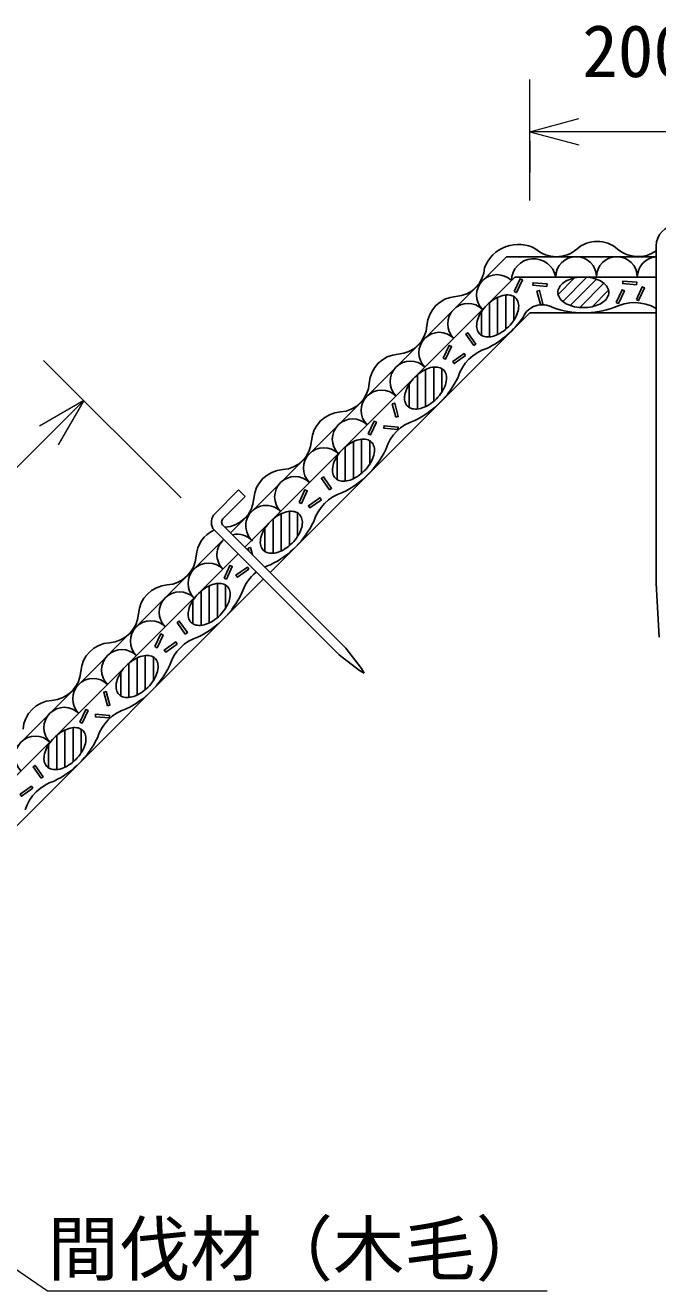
# Model space of a CAD drawing. Units: millimetres, scale not verified. Extents: x 200 to 8200, y 200 to 5825.
# Drawn here: x 2638 to 3258, y 2944 to 4185 of the extents above; entities that cross this region are included whole.
import ezdxf
from ezdxf.enums import TextEntityAlignment as Align

# ---------------------------------------------------------------- set-up
doc = ezdxf.new("R2010")
doc.units = ezdxf.units.MM
doc.header["$LTSCALE"] = 20
for name, color, linetype, lineweight in [('C-STR', 7, 'Continuous', 25), ('C-STR-DIM', 1, 'Continuous', 13), ('C-STR-HTXT', 1, 'Continuous', 13)]:
    doc.layers.add(name, color=color, linetype=linetype, lineweight=lineweight)
doc.styles.add('ＭＳ ゴシック', font='')
doc.styles.get('ＭＳ ゴシック').set_extended_font_data('MS Gothic')

msp = doc.modelspace()

# ---------------------------------------------------------------- linework, layer by layer
at = {"layer": 'C-STR'}
for p, q in [((3256.69, 3967.99), (3256.69, 3637.27)), ((2839.24, 3687.05), (3109.91, 3957.71)), ((3109.91, 3957.71), (3256.69, 3957.71)), ((2853.38, 3672.9), (3118.19, 3937.71)), ((3118.19, 3937.71), (3256.69, 3937.71)), ((3160.53, 3920.59), (3176.75, 3936.81)), ((3188.81, 3937.56), (3165.1, 3913.85)), ((3172.41, 3909.85), (3198.14, 3935.58)), ((3205.45, 3931.57), (3181.74, 3907.86)), ((3193.8, 3908.61), (3210.02, 3924.84)), ((3093.28, 3879.07), (3093.28, 3912.59)), ((3101.28, 3917.78), (3101.28, 3881.4)), ((3109.28, 3886.59), (3109.28, 3920.12)), ((3117.28, 3918.59), (3117.28, 3895.65)), ((2878.13, 3648.16), (3132.69, 3902.71)), ((3085.28, 3903.54), (3085.28, 3880.59)), ((3132.69, 3902.71), (3256.69, 3902.71)), ((3030.57, 3810.69), (3030.57, 3847.07)), ((3038.57, 3849.41), (3038.57, 3815.88)), ((3046.57, 3824.94), (3046.57, 3847.88)), ((3022.57, 3841.88), (3022.57, 3808.35)), ((3014.57, 3809.88), (3014.57, 3832.83)), ((2959.86, 3776.36), (2959.86, 3739.98)), ((2967.86, 3745.17), (2967.86, 3778.7)), ((2975.86, 3777.17), (2975.86, 3754.23)), ((2943.86, 3762.11), (2943.86, 3739.17)), ((2951.86, 3737.64), (2951.86, 3771.17)), ((2823.98, 3705.64), (2847.27, 3728.94)), ((2853.64, 3722.58), (2832.39, 3701.32)), ((2853.64, 3722.58), (2847.27, 3728.94)), ((2881.15, 3666.93), (2881.15, 3700.46)), ((2889.15, 3705.65), (2889.15, 3669.27)), ((2897.15, 3674.46), (2897.15, 3707.99)), ((2905.15, 3706.46), (2905.15, 3683.52)), ((2822.12, 3691.21), (2945.97, 3567.43)), ((2832.09, 3693.97), (2952.33, 3573.8)), ((2873.15, 3691.4), (2873.15, 3668.46)), ((2485.68, 3333.49), (2832.76, 3680.57)), ((2858.91, 3672.7), (2856.5, 3672.05)), ((2860.85, 3665.43), (2858.91, 3672.7)), ((2499.83, 3319.35), (2846.91, 3666.43)), ((2856.5, 3672.05), (2857.33, 3668.95)), ((2524.58, 3294.6), (2871.67, 3641.69)), ((2826.44, 3603.75), (2826.44, 3637.28)), ((2834.44, 3635.75), (2834.44, 3612.81)), ((3259.69, 3584.66), (3256.69, 3637.27)), ((2810.44, 3596.22), (2810.44, 3629.75)), ((2818.44, 3634.94), (2818.44, 3598.56)), ((2802.44, 3620.69), (2802.44, 3597.75)), ((2967.9, 3554), (2952.33, 3573.8)), ((2747.73, 3527.85), (2747.73, 3564.23)), ((2755.73, 3566.57), (2755.73, 3533.04)), ((2763.73, 3542.1), (2763.73, 3565.04)), ((2965.78, 3551.88), (2945.97, 3567.43)), ((2731.73, 3527.04), (2731.73, 3549.98)), ((2739.73, 3559.04), (2739.73, 3525.51)), ((2965.78, 3551.88), (2970.37, 3549.41)), ((2970.37, 3549.41), (2967.9, 3554)), ((2669.02, 3488.33), (2669.02, 3454.8)), ((2677.02, 3457.14), (2677.02, 3493.52)), ((2685.02, 3495.86), (2685.02, 3462.33)), ((2693.02, 3471.39), (2693.02, 3494.33)), ((2661.02, 3456.33), (2661.02, 3479.27))]:
    msp.add_line(p, q, dxfattribs=at)
for points in [[(3117.46, 3923.55), (3119.72, 3922.5), (3125.51, 3934.93), (3123.25, 3935.98)], [(3210.32, 3922.06), (3210.18, 3924.02), (3209.9, 3925.32), (3209.42, 3926.6), (3208.77, 3927.84), (3207.93, 3929.05), (3206.93, 3930.21), (3205.75, 3931.32), (3204.43, 3932.36), (3202.95, 3933.32), (3201.35, 3934.2), (3199.62, 3935), (3197.78, 3935.7), (3195.84, 3936.31), (3193.83, 3936.81), (3191.75, 3937.2), (3189.62, 3937.49), (3187.45, 3937.66), (3185.28, 3937.71), (3183.1, 3937.66), (3180.93, 3937.49), (3178.81, 3937.2), (3176.73, 3936.81), (3174.71, 3936.31), (3172.78, 3935.7), (3170.94, 3935), (3169.21, 3934.2), (3167.6, 3933.32), (3166.12, 3932.36), (3164.8, 3931.32), (3163.63, 3930.21), (3162.62, 3929.05), (3161.78, 3927.84), (3161.13, 3926.6), (3160.66, 3925.32), (3160.37, 3924.02), (3160.28, 3922.71), (3160.37, 3921.41), (3160.66, 3920.11), (3161.13, 3918.83), (3161.78, 3917.58), (3162.62, 3916.37), (3163.63, 3915.21), (3164.8, 3914.11), (3166.12, 3913.07), (3167.6, 3912.11), (3169.21, 3911.22), (3170.94, 3910.43), (3172.78, 3909.72), (3174.71, 3909.12), (3176.73, 3908.62), (3178.81, 3908.23), (3180.93, 3907.94), (3183.1, 3907.77), (3185.28, 3907.71), (3187.45, 3907.77), (3189.62, 3907.94), (3191.75, 3908.23), (3193.83, 3908.62), (3195.84, 3909.12), (3197.78, 3909.72), (3199.62, 3910.43), (3201.35, 3911.22), (3202.95, 3912.11), (3204.43, 3913.07), (3205.75, 3914.11), (3206.93, 3915.21), (3207.93, 3916.37), (3208.77, 3917.58), (3209.42, 3918.83), (3209.9, 3920.11)], [(3237.57, 3930.11), (3237.79, 3932.59), (3224.13, 3933.79), (3223.92, 3931.31)], [(3149.48, 3928.46), (3149.7, 3930.94), (3136.04, 3932.14), (3135.83, 3929.65)], [(3143.31, 3910.69), (3145.71, 3911.33), (3142.16, 3924.57), (3139.76, 3923.93)], [(3217.52, 3912.91), (3219.77, 3911.85), (3225.57, 3924.28), (3223.31, 3925.33)], [(3237.28, 3915.78), (3239.53, 3914.72), (3245.33, 3927.15), (3243.07, 3928.2)], [(3119.46, 3916.84), (3117.97, 3918.13), (3116.85, 3918.85), (3115.61, 3919.42), (3114.27, 3919.83), (3112.82, 3920.1), (3111.29, 3920.21), (3109.68, 3920.16), (3108.01, 3919.95), (3106.28, 3919.59), (3104.52, 3919.08), (3102.73, 3918.42), (3100.94, 3917.62), (3099.14, 3916.68), (3097.36, 3915.61), (3095.61, 3914.42), (3093.91, 3913.11), (3092.26, 3911.7), (3090.68, 3910.2), (3089.18, 3908.62), (3087.77, 3906.97), (3086.46, 3905.26), (3085.27, 3903.52), (3084.2, 3901.74), (3083.26, 3899.94), (3082.46, 3898.14), (3081.8, 3896.36), (3081.28, 3894.59), (3080.92, 3892.87), (3080.72, 3891.2), (3080.67, 3889.59), (3080.78, 3888.06), (3081.04, 3886.61), (3081.46, 3885.26), (3082.03, 3884.03), (3082.75, 3882.91), (3083.61, 3881.92), (3084.6, 3881.06), (3085.72, 3880.34), (3086.95, 3879.77), (3088.3, 3879.36), (3089.74, 3879.09), (3091.28, 3878.98), (3092.89, 3879.03), (3094.56, 3879.24), (3096.28, 3879.59), (3098.05, 3880.11), (3099.83, 3880.77), (3101.63, 3881.57), (3103.43, 3882.51), (3105.2, 3883.58), (3106.95, 3884.77), (3108.66, 3886.08), (3110.31, 3887.49), (3111.89, 3888.99), (3113.39, 3890.57), (3114.8, 3892.22), (3116.1, 3893.92), (3117.3, 3895.67), (3118.37, 3897.45), (3119.31, 3899.25), (3120.11, 3901.05), (3120.77, 3902.83), (3121.28, 3904.59), (3121.64, 3906.32), (3121.85, 3907.99), (3121.9, 3909.6), (3121.79, 3911.13), (3121.52, 3912.58), (3121.1, 3913.92), (3120.53, 3915.16)], [(3077.81, 3870.51), (3079.85, 3871.94), (3071.99, 3883.17), (3069.95, 3881.74)], [(3048, 3858.21), (3050.26, 3857.16), (3056.05, 3869.58), (3053.79, 3870.63)], [(3069.87, 3860.7), (3068.44, 3862.74), (3057.21, 3854.88), (3058.64, 3852.84)], [(3048.75, 3846.13), (3047.26, 3847.42), (3046.14, 3848.14), (3044.9, 3848.7), (3043.56, 3849.12), (3042.11, 3849.39), (3040.58, 3849.5), (3038.97, 3849.45), (3037.3, 3849.24), (3035.57, 3848.88), (3033.81, 3848.37), (3032.02, 3847.71), (3030.23, 3846.91), (3028.43, 3845.97), (3026.65, 3844.9), (3024.9, 3843.7), (3023.2, 3842.4), (3021.55, 3840.99), (3019.97, 3839.49), (3018.47, 3837.91), (3017.06, 3836.26), (3015.75, 3834.55), (3014.56, 3832.8), (3013.49, 3831.03), (3012.55, 3829.23), (3011.75, 3827.43), (3011.08, 3825.65), (3010.57, 3823.88), (3010.21, 3822.16), (3010.01, 3820.49), (3009.96, 3818.88), (3010.07, 3817.35), (3010.33, 3815.9), (3010.75, 3814.55), (3011.32, 3813.32), (3012.04, 3812.2), (3012.9, 3811.21), (3013.89, 3810.35), (3015.01, 3809.63), (3016.24, 3809.06), (3017.59, 3808.64), (3019.03, 3808.38), (3020.57, 3808.27), (3022.18, 3808.32), (3023.85, 3808.52), (3025.57, 3808.88), (3027.34, 3809.4), (3029.12, 3810.06), (3030.92, 3810.86), (3032.71, 3811.8), (3034.49, 3812.87), (3036.24, 3814.06), (3037.95, 3815.37), (3039.6, 3816.78), (3041.18, 3818.28), (3042.68, 3819.86), (3044.09, 3821.51), (3045.39, 3823.21), (3046.59, 3824.96), (3047.66, 3826.74), (3048.6, 3828.54), (3049.4, 3830.34), (3050.06, 3832.12), (3050.57, 3833.88), (3050.93, 3835.61), (3051.14, 3837.28), (3051.19, 3838.89), (3051.08, 3840.42), (3050.81, 3841.87), (3050.39, 3843.21), (3049.82, 3844.45)], [(3001.47, 3800.23), (3003.87, 3800.88), (3000.33, 3814.12), (2997.92, 3813.48)], [(2974.42, 3784.05), (2976.68, 3783), (2982.47, 3795.42), (2980.21, 3796.47)], [(3003.37, 3788.21), (3003.58, 3790.69), (2989.93, 3791.89), (2989.71, 3789.41)], [(2978.04, 3775.42), (2976.55, 3776.71), (2975.43, 3777.42), (2974.19, 3777.99), (2972.85, 3778.41), (2971.4, 3778.68), (2969.87, 3778.79), (2968.26, 3778.74), (2966.59, 3778.53), (2964.86, 3778.17), (2963.1, 3777.66), (2961.31, 3777), (2959.52, 3776.2), (2957.72, 3775.26), (2955.94, 3774.19), (2954.19, 3772.99), (2952.49, 3771.69), (2950.84, 3770.28), (2949.26, 3768.78), (2947.76, 3767.2), (2946.35, 3765.55), (2945.04, 3763.84), (2943.85, 3762.09), (2942.78, 3760.32), (2941.84, 3758.52), (2941.03, 3756.72), (2940.37, 3754.94), (2939.86, 3753.17), (2939.5, 3751.45), (2939.3, 3749.78), (2939.25, 3748.17), (2939.36, 3746.63), (2939.62, 3745.19), (2940.04, 3743.84), (2940.61, 3742.61), (2941.33, 3741.49), (2942.18, 3740.5), (2943.18, 3739.64), (2944.3, 3738.92), (2945.53, 3738.35), (2946.88, 3737.93), (2948.32, 3737.67), (2949.86, 3737.56), (2951.47, 3737.61), (2953.14, 3737.81), (2954.86, 3738.17), (2956.62, 3738.69), (2958.41, 3739.35), (2960.21, 3740.15), (2962, 3741.09), (2963.78, 3742.16), (2965.53, 3743.35), (2967.24, 3744.66), (2968.89, 3746.07), (2970.47, 3747.57), (2971.97, 3749.15), (2973.38, 3750.8), (2974.68, 3752.5), (2975.88, 3754.25), (2976.95, 3756.03), (2977.89, 3757.83), (2978.69, 3759.62), (2979.35, 3761.41), (2979.86, 3763.17), (2980.22, 3764.9), (2980.43, 3766.57), (2980.47, 3768.18), (2980.37, 3769.71), (2980.1, 3771.16), (2979.68, 3772.5), (2979.11, 3773.74)], [(2936.39, 3729.09), (2938.43, 3730.52), (2930.57, 3741.75), (2928.53, 3740.32)], [(2906.58, 3716.79), (2908.84, 3715.74), (2914.63, 3728.16), (2912.37, 3729.21)], [(2928.45, 3719.28), (2927.02, 3721.32), (2915.79, 3713.45), (2917.22, 3711.41)], [(2907.33, 3704.71), (2905.84, 3706), (2904.72, 3706.71), (2903.48, 3707.28), (2902.14, 3707.7), (2900.69, 3707.97), (2899.16, 3708.08), (2897.55, 3708.03), (2895.88, 3707.82), (2894.15, 3707.46), (2892.39, 3706.95), (2890.6, 3706.29), (2888.8, 3705.49), (2887.01, 3704.55), (2885.23, 3703.48), (2883.48, 3702.28), (2881.78, 3700.98), (2880.13, 3699.57), (2878.55, 3698.07), (2877.04, 3696.49), (2875.64, 3694.84), (2874.33, 3693.13), (2873.14, 3691.38), (2872.07, 3689.6), (2871.13, 3687.81), (2870.32, 3686.01), (2869.66, 3684.22), (2869.15, 3682.46), (2868.79, 3680.74), (2868.59, 3679.07), (2868.54, 3677.46), (2868.65, 3675.92), (2868.91, 3674.48), (2869.33, 3673.13), (2869.9, 3671.9), (2870.62, 3670.78), (2871.47, 3669.79), (2872.47, 3668.93), (2873.58, 3668.21), (2874.82, 3667.64), (2876.17, 3667.22), (2877.61, 3666.96), (2879.15, 3666.85), (2880.75, 3666.9), (2882.43, 3667.1), (2884.15, 3667.46), (2885.91, 3667.97), (2887.7, 3668.63), (2889.5, 3669.44), (2891.29, 3670.38), (2893.07, 3671.45), (2894.82, 3672.64), (2896.53, 3673.95), (2898.18, 3675.36), (2899.76, 3676.86), (2901.26, 3678.44), (2902.67, 3680.09), (2903.97, 3681.79), (2905.16, 3683.54), (2906.24, 3685.32), (2907.18, 3687.12), (2907.98, 3688.91), (2908.64, 3690.7), (2909.15, 3692.46), (2909.51, 3694.19), (2909.72, 3695.86), (2909.76, 3697.47), (2909.66, 3699), (2909.39, 3700.45), (2908.97, 3701.79), (2908.4, 3703.03)], [(2833, 3642.63), (2835.25, 3641.57), (2841.05, 3654), (2838.79, 3655.05)], [(2857.31, 3651.25), (2855.88, 3653.29), (2844.65, 3645.42), (2846.08, 3643.38)], [(2836.62, 3634), (2835.13, 3635.29), (2834.01, 3636), (2832.77, 3636.57), (2831.42, 3636.99), (2829.98, 3637.26), (2828.45, 3637.36), (2826.84, 3637.32), (2825.17, 3637.11), (2823.44, 3636.75), (2821.68, 3636.24), (2819.89, 3635.58), (2818.09, 3634.78), (2816.3, 3633.84), (2814.52, 3632.77), (2812.77, 3631.57), (2811.07, 3630.27), (2809.42, 3628.86), (2807.83, 3627.36), (2806.33, 3625.78), (2804.93, 3624.13), (2803.62, 3622.42), (2802.43, 3620.67), (2801.36, 3618.89), (2800.42, 3617.1), (2799.61, 3615.3), (2798.95, 3613.51), (2798.44, 3611.75), (2798.08, 3610.03), (2797.88, 3608.36), (2797.83, 3606.75), (2797.94, 3605.21), (2798.2, 3603.77), (2798.62, 3602.42), (2799.19, 3601.18), (2799.91, 3600.07), (2800.76, 3599.07), (2801.76, 3598.22), (2802.87, 3597.5), (2804.11, 3596.93), (2805.46, 3596.51), (2806.9, 3596.25), (2808.43, 3596.14), (2810.04, 3596.19), (2811.72, 3596.39), (2813.44, 3596.75), (2815.2, 3597.26), (2816.99, 3597.92), (2818.79, 3598.73), (2820.58, 3599.67), (2822.36, 3600.74), (2824.11, 3601.93), (2825.82, 3603.24), (2827.47, 3604.65), (2829.05, 3606.15), (2830.55, 3607.73), (2831.96, 3609.38), (2833.26, 3611.08), (2834.45, 3612.83), (2835.52, 3614.61), (2836.47, 3616.41), (2837.27, 3618.2), (2837.93, 3619.99), (2838.44, 3621.75), (2838.8, 3623.48), (2839.01, 3625.15), (2839.05, 3626.76), (2838.94, 3628.29), (2838.68, 3629.74), (2838.26, 3631.08), (2837.69, 3632.32)], [(2794.97, 3587.67), (2797.01, 3589.1), (2789.15, 3600.33), (2787.11, 3598.9)], [(2765.16, 3575.37), (2767.41, 3574.31), (2773.21, 3586.74), (2770.95, 3587.79)], [(2787.03, 3577.86), (2785.6, 3579.9), (2774.37, 3572.03), (2775.8, 3569.99)], [(2765.91, 3563.29), (2764.42, 3564.58), (2763.3, 3565.29), (2762.06, 3565.86), (2760.71, 3566.28), (2759.27, 3566.55), (2757.74, 3566.65), (2756.13, 3566.61), (2754.45, 3566.4), (2752.73, 3566.04), (2750.97, 3565.53), (2749.18, 3564.87), (2747.38, 3564.07), (2745.59, 3563.13), (2743.81, 3562.05), (2742.06, 3560.86), (2740.35, 3559.56), (2738.7, 3558.15), (2737.12, 3556.65), (2735.62, 3555.07), (2734.22, 3553.42), (2732.91, 3551.71), (2731.72, 3549.96), (2730.65, 3548.18), (2729.71, 3546.39), (2728.9, 3544.59), (2728.24, 3542.8), (2727.73, 3541.04), (2727.37, 3539.32), (2727.17, 3537.64), (2727.12, 3536.04), (2727.23, 3534.5), (2727.49, 3533.06), (2727.91, 3531.71), (2728.48, 3530.47), (2729.2, 3529.36), (2730.05, 3528.36), (2731.04, 3527.51), (2732.16, 3526.79), (2733.4, 3526.22), (2734.75, 3525.8), (2736.19, 3525.54), (2737.72, 3525.43), (2739.33, 3525.48), (2741.01, 3525.68), (2742.73, 3526.04), (2744.49, 3526.55), (2746.28, 3527.21), (2748.08, 3528.02), (2749.87, 3528.96), (2751.65, 3530.03), (2753.4, 3531.22), (2755.11, 3532.53), (2756.76, 3533.93), (2758.34, 3535.43), (2759.84, 3537.02), (2761.25, 3538.67), (2762.55, 3540.37), (2763.74, 3542.12), (2764.81, 3543.9), (2765.75, 3545.69), (2766.56, 3547.49), (2767.22, 3549.28), (2767.73, 3551.04), (2768.09, 3552.77), (2768.29, 3554.44), (2768.34, 3556.05), (2768.23, 3557.58), (2767.97, 3559.03), (2767.55, 3560.37), (2766.98, 3561.61)], [(2718.63, 3517.39), (2721.03, 3518.03), (2717.48, 3531.28), (2715.08, 3530.63)], [(2691.58, 3501.2), (2693.83, 3500.15), (2699.63, 3512.58), (2697.37, 3513.63)], [(2720.52, 3505.37), (2720.74, 3507.85), (2707.08, 3509.05), (2706.87, 3506.56)], [(2695.2, 3492.58), (2693.71, 3493.87), (2692.59, 3494.58), (2691.35, 3495.15), (2690, 3495.57), (2688.56, 3495.83), (2687.03, 3495.94), (2685.42, 3495.9), (2683.74, 3495.69), (2682.02, 3495.33), (2680.26, 3494.82), (2678.47, 3494.16), (2676.67, 3493.36), (2674.88, 3492.41), (2673.1, 3491.34), (2671.35, 3490.15), (2669.64, 3488.85), (2667.99, 3487.44), (2666.41, 3485.94), (2664.91, 3484.36), (2663.5, 3482.71), (2662.2, 3481), (2661.01, 3479.25), (2659.94, 3477.47), (2659, 3475.68), (2658.19, 3473.88), (2657.53, 3472.09), (2657.02, 3470.33), (2656.66, 3468.61), (2656.46, 3466.93), (2656.41, 3465.32), (2656.52, 3463.79), (2656.78, 3462.35), (2657.2, 3461), (2657.77, 3459.76), (2658.48, 3458.64), (2659.34, 3457.65), (2660.33, 3456.8), (2661.45, 3456.08), (2662.69, 3455.51), (2664.04, 3455.09), (2665.48, 3454.83), (2667.01, 3454.72), (2668.62, 3454.77), (2670.3, 3454.97), (2672.02, 3455.33), (2673.78, 3455.84), (2675.57, 3456.5), (2677.37, 3457.31), (2679.16, 3458.25), (2680.94, 3459.32), (2682.69, 3460.51), (2684.4, 3461.82), (2686.05, 3463.22), (2687.63, 3464.72), (2689.13, 3466.31), (2690.53, 3467.95), (2691.84, 3469.66), (2693.03, 3471.41), (2694.1, 3473.19), (2695.04, 3474.98), (2695.85, 3476.78), (2696.51, 3478.57), (2697.02, 3480.33), (2697.38, 3482.05), (2697.58, 3483.73), (2697.63, 3485.34), (2697.52, 3486.87), (2697.26, 3488.31), (2696.84, 3489.66), (2696.27, 3490.9)], [(2653.55, 3446.25), (2655.59, 3447.68), (2647.73, 3458.91), (2645.69, 3457.48)], [(2645.61, 3436.44), (2644.18, 3438.47), (2632.95, 3430.61), (2634.37, 3428.57)]]:
    msp.add_lwpolyline(points, close=True, dxfattribs=at)
for centre, radius, start, end in [((3277.69, 3967.99), 21, 92.49393, 180), ((3136.63, 3933.79), 21.91, 10.31006, 178.82068), ((3178.19, 3937.71), 20, 0, 180), ((3218.19, 3937.71), 20, 0, 180), ((3258.19, 3937.71), 20, 94.30848, 180), ((3100.58, 3920.1), 20, 45, 225), ((3072.29, 3891.82), 20, 45, 225), ((3144.81, 3890.33), 20.3, 58.95865, 156.70405), ((3235.28, 3870.21), 42.5, 59.74841, 118.07249), ((3050.02, 3950.86), 92.5, 296.07536, 325.41307), ((3185.28, 3995.21), 92.5, 251.07536, 288.92464), ((3044.01, 3863.53), 20, 45, 225), ((3103.05, 3827.12), 42.5, 106.92751, 163.07249), ((3015.72, 3835.25), 20, 45, 225), ((2979.31, 3880.15), 92.5, 296.07536, 333.92464), ((2987.44, 3806.96), 20, 45, 225), ((2959.16, 3778.68), 20, 45, 225), ((3032.34, 3756.41), 42.5, 106.92751, 163.07249), ((2930.87, 3750.4), 20, 45, 225), ((2908.6, 3809.44), 92.5, 296.07536, 333.92464), ((2902.59, 3722.11), 20, 45, 225), ((2961.63, 3685.7), 42.5, 106.92751, 163.07249), ((2874.3, 3693.83), 20, 45, 228.02422), ((2832.66, 3697.18), 12.12, 135.76262, 209.53793), ((2835.63, 3697.51), 5, 130.3409, 225.01704), ((2837.89, 3738.73), 92.5, 296.07536, 333.92464), ((2846.02, 3665.54), 20, 41.96731, 102.97844), ((2846.02, 3665.54), 20, 131.40017, 225), ((2817.73, 3637.26), 20, 45, 225), ((2890.92, 3614.98), 42.5, 127.87805, 163.07249), ((2890.92, 3614.98), 42.5, 106.92751, 115.17844), ((2789.45, 3608.97), 20, 45, 225), ((2767.18, 3668.02), 92.5, 296.07536, 333.92464), ((2761.17, 3580.69), 20, 45, 225), ((2820.21, 3544.27), 42.5, 106.92751, 163.07249), ((2732.88, 3552.41), 20, 45, 225), ((2696.47, 3597.31), 92.5, 314.99995, 333.92464), ((2704.6, 3524.12), 20, 45, 225), ((2696.47, 3597.31), 92.5, 296.07536, 314.99995), ((2676.31, 3495.84), 20, 45, 225), ((2749.5, 3473.56), 42.5, 106.92751, 163.07249), ((2648.03, 3467.55), 20, 45, 225), ((2625.75, 3526.6), 92.5, 296.07536, 333.92464), ((2678.79, 3402.85), 42.5, 106.92751, 163.07249)]:
    msp.add_arc(centre, radius, start, end, dxfattribs=at)
at = {"layer": 'C-STR', "color": 1}
for centre, radius, start, end in [((3198.86, 3942.3), 30.42, 48.88791, 131.11209), ((3121.5, 3934.53), 35.25, 60.50808, 159.44132), ((3158.86, 3988.13), 30.42, 228.88791, 311.11209), ((3238.86, 3988.13), 30.42, 228.88791, 305.88723), ((3058.15, 3948.97), 30.42, 273.88791, 356.11209), ((3062.27, 3888.28), 30.42, 93.88791, 176.11209), ((3001.58, 3892.4), 30.42, 273.88791, 356.11209), ((3005.7, 3831.71), 30.42, 93.88791, 176.11209), ((2945.01, 3835.83), 30.42, 273.88791, 356.11209), ((2949.13, 3775.14), 30.42, 93.88791, 176.11209), ((2888.44, 3779.27), 30.42, 273.88791, 356.11209), ((2892.57, 3718.57), 30.42, 93.88791, 176.11209), ((2831.87, 3722.7), 30.42, 273.88791, 356.11209), ((2836, 3662), 30.42, 114.12081, 176.11209), ((2775.3, 3666.13), 30.42, 273.88791, 356.11209), ((2779.43, 3605.43), 30.42, 93.88791, 176.11209), ((2718.74, 3609.56), 30.42, 273.88791, 356.11209), ((2722.86, 3548.87), 30.42, 93.88791, 176.11209), ((2662.17, 3552.99), 30.42, 273.88791, 356.11209), ((2666.29, 3492.3), 30.42, 93.88791, 176.11209)]:
    msp.add_arc(centre, radius, start, end, dxfattribs=at)
at = {"layer": 'C-STR-DIM'}
for p, q in [((3132.69, 4012.71), (3132.69, 4131.3)), ((3132.69, 4080.25), (3180.98, 4093.19)), ((3332.69, 4080.25), (3132.69, 4080.25)), ((3132.69, 4080.25), (3180.98, 4067.31)), ((3132.69, 4071.3), (3132.69, 4040.25)), ((2790.8, 3721.34), (2656.1, 3856.05)), ((2341.93, 3463.1), (2695.49, 3816.66)), ((2695.49, 3816.66), (2652.19, 3791.66)), ((2695.49, 3816.66), (2670.49, 3773.35))]:
    msp.add_line(p, q, dxfattribs=at)
at = {"layer": 'C-STR-HTXT'}
for p, q in [((2357.3, 3150.66), (2659.8, 2943.83)), ((2659.8, 2943.83), (3149.8, 2943.83))]:
    msp.add_line(p, q, dxfattribs=at)

# ---------------------------------------------------------------- texts
at = {"layer": 'C-STR-DIM', "color": 7, "style": 'ＭＳ ゴシック'}
msp.add_text('200', height=51.32, dxfattribs=at).set_placement((3184.18, 4118.41), align=Align.BOTTOM_LEFT)
at = {"layer": 'C-STR-HTXT', "color": 7, "style": 'ＭＳ ゴシック'}
msp.add_text('間伐材（木毛）', height=51.32, dxfattribs=at).set_placement((2659.8, 2943.83), align=Align.BOTTOM_LEFT)

doc.saveas('drawing.dxf')
